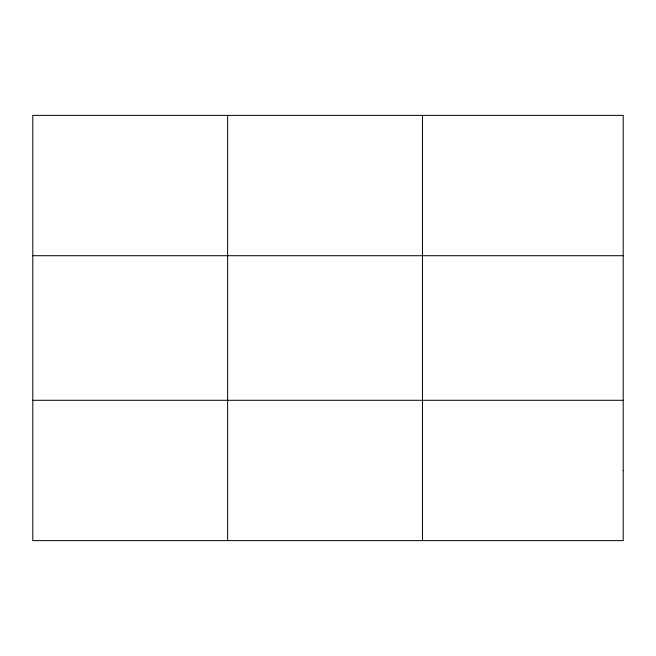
<?xml version="1.0" encoding="UTF-8"?>
<svg xmlns="http://www.w3.org/2000/svg" width="656" height="656" viewBox="0 0 656 656"><rect width="100%" height="100%" fill="white"/><g stroke="black" fill="none" stroke-linecap="round" stroke-linejoin="round"><path stroke-width="0.98" d="M227.632 115.374L227.632 540.626M422.464 115.374L422.464 540.626M32.8 255.709L623.2 255.709M32.8 400.291L623.2 400.291M623.2 470.459L623.2 540.626L32.8 540.626L32.8 115.374L623.2 115.374L623.2 470.459"/></g></svg>
